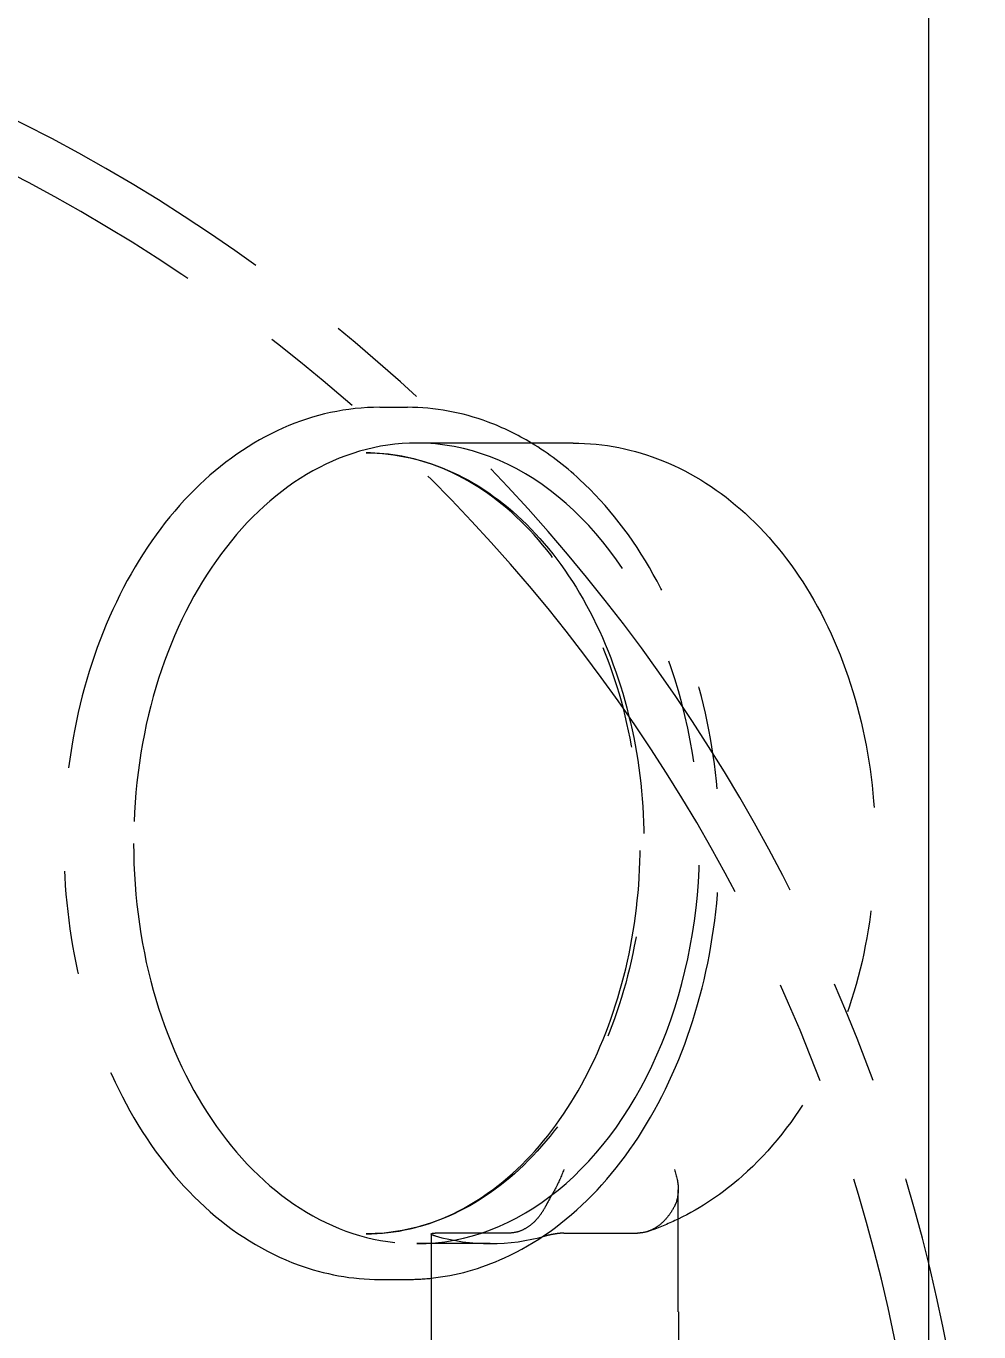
# Model space of a CAD drawing. Header units: millimetres. Extents: x -46397 to 283259, y -8690 to 23983.
# Drawn here: x 190642.2 to 190756.9, y 1651.4 to 1808.7 of the extents above; entities that cross this region are included whole.
import ezdxf

# ---------------------------------------------------------------- set-up
doc = ezdxf.new("R2010")
doc.units = ezdxf.units.MM
doc.linetypes.add('CENTER', pattern=[2, 1.25, -0.25, 0.25, -0.25])
doc.layers.get('Defpoints').update_dxf_attribs({"lineweight": 0})
doc.layers.add('DIM', color=8, linetype='Continuous')
doc.layers.add('mDƯỜNG TÂM', color=8, linetype='CENTER', lineweight=0)
doc.styles.add('GHI CHÚ 1', font='isocp_IV25.ttf', dxfattribs={"width": 0.8})
doc.dimstyles.new('1-30SCALE', dxfattribs={"dimtxt": 75, "dimasz": 75, "dimexe": 37.5, "dimexo": 30, "dimgap": 30, "dimtad": 1, "dimtoh": 1, "dimdec": 0, "dimdsep": 46, "dimtxsty": 'GHI CHÚ 1', "dimcen": 0.09, "dimclrd": 256, "dimclre": 256, "dimclrt": 2, "dimadec": 0, "dimazin": 0, "dimtfac": 1, "dimtdec": 0, "dimtofl": 0, "dimtmove": 0, "dimatfit": 3, "dimfxl": 1, "dimlwd": 0, "dimlwe": 0, "dimarcsym": 0})

# ---------------------------------------------------------------- blocks, each defined once
blk = doc.blocks.new('jh')
at = {"layer": 'mDƯỜNG TÂM', "color": 8, "ltscale": 50, "extrusion": (0, 1, 0)}
for p, q in [((533.85, 1704.58), (537.18, 1704.58)), ((557.14, 1700.27), (538.29, 1700.27)), ((569.79, 1595.6), (569.79, 1610.33)), ((540.04, 1604.99), (540.04, 1595.6)), ((549.37, 1605.1), (540.5, 1605.1)), ((556.03, 1605.1), (564.9, 1605.1)), ((547.16, 1603.83), (538.29, 1603.83)), ((533.85, 1599.52), (537.18, 1599.52)), ((540.02, 1595.6), (540.02, 1574.04)), ((569.81, 1595.6), (569.81, 1574.04))]:
    blk.add_line(p, q, dxfattribs=at)
at = {"layer": 'mDƯỜNG TÂM', "color": 8, "ltscale": 50}
blk.add_lwpolyline([(-606, 1500), (-606, 1549.99, -0.28449), (-491.03, 1738.66, -0.238987), (491.03, 1738.66, -0.28449), (606, 1549.99), (606, 1500)], format="xyb", close=True, dxfattribs=at)
blk.add_lwpolyline([(-600, 1500), (-600, 1550.01, -0.284518), (-488.32, 1733.31, -0.238987), (488.32, 1733.31, -0.284518), (600, 1550.01), (600, 1500)], format="xyb", dxfattribs=at)
for centre, major_axis, start_param, end_param in [((538.29, 1652.05), (0, 48.22), 0, 1.570796), ((538.29, 1652.05), (0, -48.22), 0, 3.141593), ((538.29, 1652.05), (0, -48.22), -1.570796, 0), ((547.16, 1652.05), (0, -48.22), -0.196382, 0.196382)]:
    blk.add_ellipse(centre, major_axis=major_axis, ratio=0.707107, start_param=start_param, end_param=end_param, dxfattribs=at)
for points, knots in [([(533.85, 1704.58), (529.88, 1704.58), (525.92, 1703.72), (518.35, 1700.38), (514.75, 1697.86), (508.24, 1691.39), (505.35, 1687.38), (500.59, 1678.29), (498.75, 1673.19), (496.31, 1662.45), (495.73, 1656.81), (495.86, 1645.56), (496.58, 1639.95), (499.27, 1629.32), (501.24, 1624.29), (506.26, 1615.35), (509.31, 1611.42), (516.18, 1605.14), (519.98, 1602.76), (527.2, 1600.12), (530.53, 1599.52), (533.85, 1599.52)], [0.186074, 0.186074, 0.186074, 0.186074, 0.488584, 0.488584, 0.798681, 0.798681, 1.12025, 1.12025, 1.44663, 1.44663, 1.773653, 1.773653, 2.1006, 2.1006, 2.427625, 2.427625, 2.75378, 2.75378, 3.074253, 3.074253, 3.327667, 3.327667, 3.327667, 3.327667]), ([(552.13, 1700.27), (550.43, 1701.29), (548.69, 1702.14), (543.74, 1703.98), (540.46, 1704.58), (537.18, 1704.58)], [6.0660528, 6.0660528, 6.0660528, 6.0660528, 6.2118888, 6.2118888, 6.4692594, 6.4692594, 6.4692594, 6.4692594]), ([(532.19, 1605.01), (535.74, 1605.01), (539.29, 1605.83), (546.01, 1609.04), (549.19, 1611.41), (554.84, 1617.46), (557.31, 1621.12), (561.33, 1629.36), (562.87, 1633.93), (564.87, 1643.55), (565.32, 1648.58), (565.09, 1658.6), (564.4, 1663.58), (561.97, 1672.99), (560.22, 1677.41), (555.85, 1685.24), (553.22, 1688.65), (547.35, 1694.13), (544.11, 1696.2), (537.95, 1698.55), (535.07, 1699.09), (532.19, 1699.09)], [3.327667, 3.327667, 3.327667, 3.327667, 3.653136, 3.653136, 3.975651, 3.975651, 4.294825, 4.294825, 4.612995, 4.612995, 4.931093, 4.931093, 5.249222, 5.249222, 5.567312, 5.567312, 5.885567, 5.885567, 6.205195, 6.205195, 6.469259, 6.469259, 6.469259, 6.469259]), ([(532.19, 1699.09), (535.74, 1699.09), (539.28, 1698.29), (546.03, 1695.19), (549.23, 1692.87), (554.96, 1686.93), (557.49, 1683.3), (561.61, 1675.09), (563.2, 1670.52), (565.28, 1660.91), (565.76, 1655.87), (565.58, 1645.82), (564.91, 1640.82), (562.49, 1631.37), (560.73, 1626.91), (556.3, 1619), (553.63, 1615.55), (547.64, 1610), (544.33, 1607.91), (538.03, 1605.55), (535.11, 1605.01), (532.19, 1605.01)], [6.097111, 6.097111, 6.097111, 6.097111, 6.411909, 6.411909, 6.729261, 6.729261, 7.049923, 7.049923, 7.371737, 7.371737, 7.693665, 7.693665, 8.015566, 8.015566, 8.337498, 8.337498, 8.659233, 8.659233, 8.979501, 8.979501, 9.238704, 9.238704, 9.238704, 9.238704]), ([(540.04, 1599.67), (543.04, 1599.99), (546.01, 1600.81), (552.65, 1603.83), (556.22, 1606.39), (562.66, 1612.98), (565.51, 1617.02), (570.16, 1626.16), (571.95, 1631.26), (574.31, 1642), (574.86, 1647.63), (574.68, 1658.86), (573.94, 1664.45), (571.24, 1675.03), (569.28, 1680.02), (564.31, 1688.89), (561.31, 1692.77), (556.09, 1697.58), (554.15, 1699.05), (552.13, 1700.27)], [3.4027, 3.4027, 3.4027, 3.4027, 3.63853, 3.63853, 3.953712, 3.953712, 4.274776, 4.274776, 4.59801, 4.59801, 4.921481, 4.921481, 5.244907, 5.244907, 5.568383, 5.568383, 5.891483, 5.891483, 6.066053, 6.066053, 6.066053, 6.066053]), ([(557.14, 1700.27), (560.82, 1700.27), (564.5, 1699.53), (571.54, 1696.68), (574.88, 1694.51), (581.07, 1688.89), (583.85, 1685.33), (588.53, 1677.17), (590.36, 1672.51), (592.86, 1662.67), (593.51, 1657.47), (593.54, 1647.07), (592.93, 1641.86), (590.49, 1631.94), (588.66, 1627.21), (583.87, 1618.76), (580.93, 1615.01), (575.15, 1609.88), (572.56, 1608.13), (569.79, 1606.79)], [6.097111, 6.097111, 6.097111, 6.097111, 6.375971, 6.375971, 6.668224, 6.668224, 6.98729, 6.98729, 7.323267, 7.323267, 7.663053, 7.663053, 8.00291, 8.00291, 8.342715, 8.342715, 8.678845, 8.678845, 8.909089, 8.909089, 8.909089, 8.909089]), ([(556.03, 1612.78), (556.02, 1612.78), (556.02, 1612.77), (555.74, 1611.96), (555.37, 1611.18), (554.65, 1609.83), (554.34, 1609.29), (553.97, 1608.63), (553.89, 1608.47), (553.81, 1608.32)], [1.1423712, 1.1423712, 1.1423712, 1.1423712, 1.1436049, 1.1436049, 1.3513443, 1.3513443, 1.5195255, 1.5195255, 1.5771224, 1.5771224, 1.5771224, 1.5771224]), ([(569.33, 1612.78), (569.33, 1612.78), (569.34, 1612.77), (569.61, 1611.96), (569.78, 1611.18), (569.79, 1610.4), (569.79, 1610.37), (569.79, 1610.33)], [-0.0010241, -0.0010241, -0.0010241, -0.0010241, 0, 0, 0.1724436, 0.1724436, 0.1803076, 0.1803076, 0.1803076, 0.1803076]), ([(569.79, 1610.33), (569.79, 1609.77), (569.7, 1609.26), (569.48, 1608.63), (569.41, 1608.47), (569.33, 1608.32)], [0.1803076, 0.1803076, 0.1803076, 0.1803076, 0.3120501, 0.3120501, 0.359861, 0.359861, 0.359861, 0.359861]), ([(553.81, 1608.32), (553.64, 1608), (553.45, 1607.69), (553.03, 1607.08), (552.74, 1606.73), (552.12, 1606.14), (551.79, 1605.89), (551.16, 1605.51), (550.81, 1605.35), (550.08, 1605.15), (549.71, 1605.1), (549.37, 1605.1)], [0, 0, 0, 0, 0.0716764, 0.0716764, 0.1646143, 0.1646143, 0.2575522, 0.2575522, 0.3492283, 0.3492283, 0.4409044, 0.4409044, 0.4409044, 0.4409044]), ([(569.33, 1608.32), (569.16, 1608), (568.98, 1607.69), (568.55, 1607.08), (568.26, 1606.73), (567.65, 1606.14), (567.31, 1605.89), (566.68, 1605.51), (566.33, 1605.35), (565.61, 1605.15), (565.24, 1605.1), (564.9, 1605.1)], [2.581263, 2.581263, 2.581263, 2.581263, 2.6529395, 2.6529395, 2.7458773, 2.7458773, 2.8388152, 2.8388152, 2.9304913, 2.9304913, 3.0221674, 3.0221674, 3.0221674, 3.0221674]), ([(569.79, 1606.79), (568.74, 1606.28), (567.65, 1605.83), (566.41, 1605.39), (566.27, 1605.35), (566.13, 1605.3)], [8.90908902, 8.90908902, 8.90908902, 8.90908902, 8.99698677, 8.99698677, 9.00808841, 9.00808841, 9.00808841, 9.00808841]), ([(540.04, 1604.99), (540.04, 1604.99), (540.04, 1604.99), (540.04, 1605.02), (540.08, 1605.05), (540.24, 1605.09), (540.36, 1605.1), (540.5, 1605.1)], [0.30433727, 0.30433727, 0.30433727, 0.30433727, 0.30478857, 0.30478857, 0.34243304, 0.34243304, 0.38007752, 0.38007752, 0.38007752, 0.38007752]), ([(540.5, 1604.76), (540.36, 1604.8), (540.24, 1604.84), (540.08, 1604.92), (540.04, 1604.96), (540.04, 1604.99)], [0.38007752, 0.38007752, 0.38007752, 0.38007752, 0.41862642, 0.41862642, 0.45672403, 0.45672403, 0.45672403, 0.45672403]), ([(556.03, 1605.1), (555.89, 1605.1), (555.71, 1605.09), (555.33, 1605.05), (555.12, 1605.02), (554.73, 1604.96), (554.51, 1604.92), (554.13, 1604.84), (553.95, 1604.8), (553.81, 1604.76)], [0.1519505, 0.1519505, 0.1519505, 0.1519505, 0.189595, 0.189595, 0.2272395, 0.2272395, 0.2657884, 0.2657884, 0.3043373, 0.3043373, 0.3043373, 0.3043373])]:
    blk.add_open_spline(points, degree=3, knots=knots, dxfattribs=at)
blk.add_open_spline([(537.18, 1599.52), (538.13, 1599.52), (539.09, 1599.57), (540.04, 1599.67)], degree=3, dxfattribs=at)
blk = doc.blocks.new('*D1027')
at = {"layer": 'Defpoints', "color": 0, "transparency": 16777216}
for p in [(190750.93, 2157.48), (190549.08, 1473.23, -1.5), (190750.93, 1473.23, -1.5)]:
    blk.add_point(p, dxfattribs=at)
at = {"layer": 'DIM', "linetype": 'Continuous', "lineweight": 0, "transparency": 16777216}
for p, q in [((190549.08, 1488.23), (190549.08, 2172.48)), ((190750.93, 1488.23), (190750.93, 2172.48)), ((190584.08, 2157.48), (190715.93, 2157.48))]:
    blk.add_line(p, q, dxfattribs=at)
at = {"layer": 'DIM', "transparency": 16777216}
for points in [[(190584.08, 2163.31), (190584.08, 2151.65), (190549.08, 2157.48)], [(190715.93, 2163.31), (190715.93, 2151.65), (190750.93, 2157.48)]]:
    blk.add_solid(points, dxfattribs=at)
at = {"layer": 'DIM', "color": 2, "transparency": 16777216, "insert": (190650.01, 2193.27), "char_height": 40, "attachment_point": 5, "style": 'GHI CHÚ 1'}
blk.add_mtext('202', dxfattribs=at)

msp = doc.modelspace()

# ---------------------------------------------------------------- block references
msp.add_blockref('jh', (190150.93, 58.23, -1.5))

# ---------------------------------------------------------------- dimensions: what is measured, and where the dimension line sits
at = {"layer": 'DIM'}
dim = msp.add_linear_dim(base=(190750.93, 2157.48), p1=(190549.08, 1473.23, -1.5), p2=(190750.93, 1473.23, -1.5), dimstyle='1-30SCALE', override={"dimtxt": 40, "dimasz": 35, "dimexe": 15, "dimexo": 15, "dimgap": 15, "dimtmove": 1}, dxfattribs=at)
dim.commit()
dim.dimension.update_dxf_attribs({"geometry": '*D1027', "text_midpoint": (190650.01, 2193.27)})

doc.saveas('drawing.dxf')
